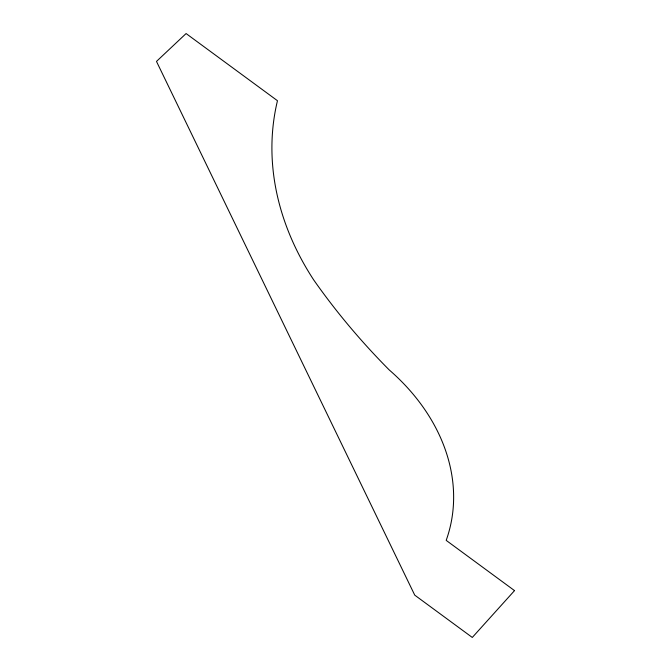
<?xml version="1.0" encoding="UTF-8"?>
<svg xmlns="http://www.w3.org/2000/svg" width="671" height="671" viewBox="0 0 671 671"><rect width="100%" height="100%" fill="white"/><g stroke="black" fill="none" stroke-linecap="round" stroke-linejoin="round"><path stroke-width="1.01" d="M514.523 590.614L472.292 637.45L414.745 595.143L156.477 61.422L186.093 33.55L277.467 100.717A322.231 251.835 17.3 0 0 313.659 279.857A698.981 546.269 17.3 0 0 389.18 369.889A206.064 161.04 17.3 0 1 446.181 540.373L514.523 590.614"/></g></svg>
